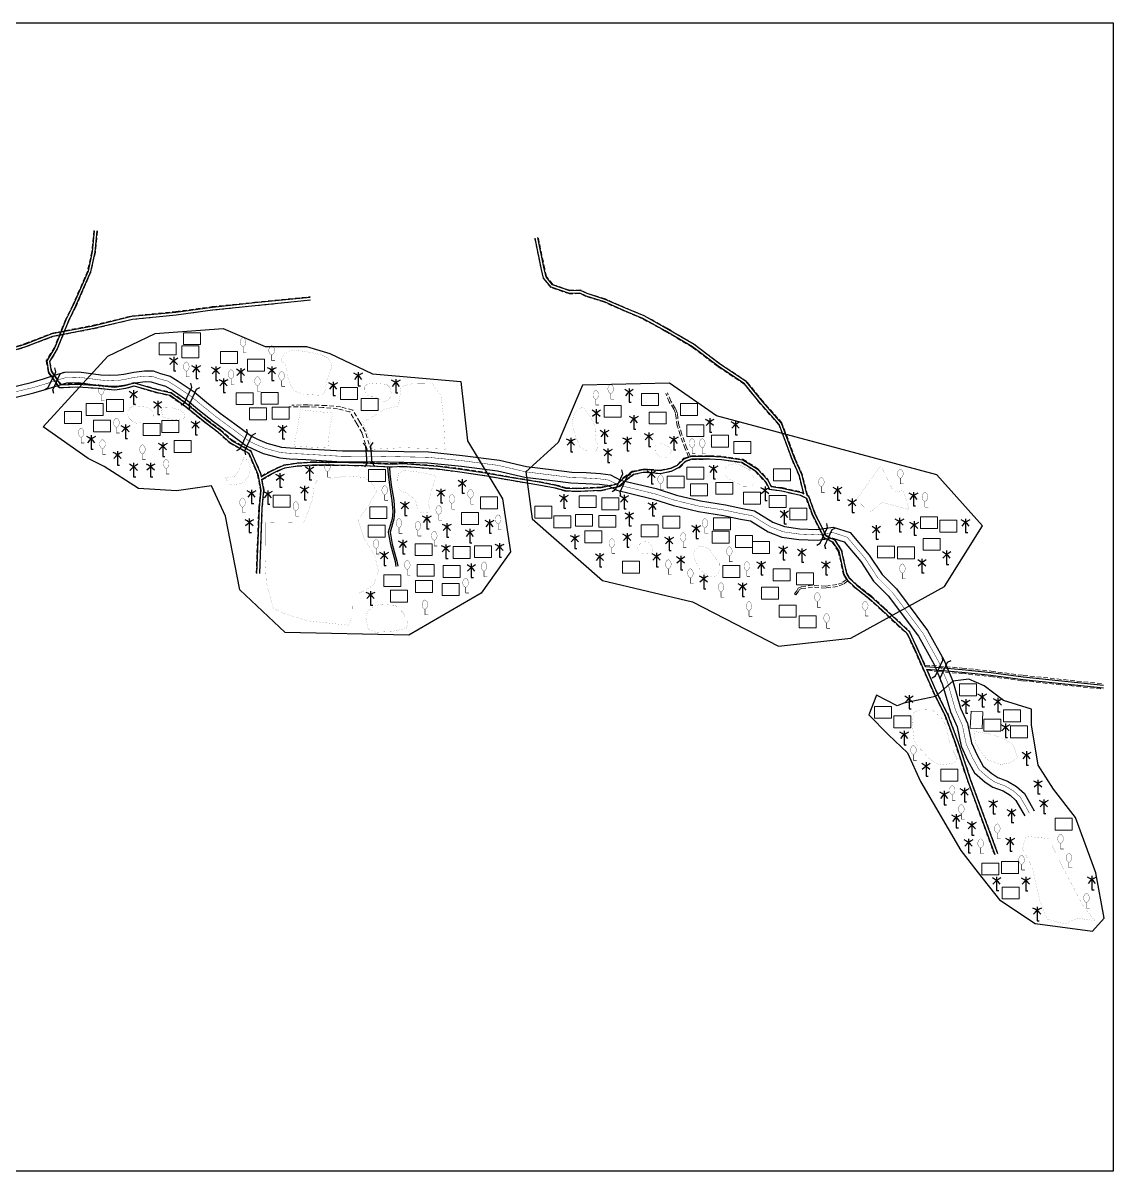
# Model space of a CAD drawing. Header units: millimetres. Extents: x -60726 to 103, y -105149 to -48.
# Drawn here: x -59676 to -58464, y -102324 to -101047 of the extents above; entities that cross this region are included whole.
import ezdxf

# ---------------------------------------------------------------- set-up
doc = ezdxf.new("R2010")
doc.units = ezdxf.units.MM
doc.header["$MEASUREMENT"] = 0
for name, pattern in [('DASHED2', [0.375, 0.25, -0.125]), ('HIDDENX2', [0.75, 0.5, -0.25]), ('PHANTOM2', [1.25, 0.625, -0.125, 0.125, -0.125, 0.125, -0.125])]:
    doc.linetypes.add(name, pattern=pattern)
for name, color, linetype in [('BC RD', 31, 'Continuous'), ('HBB RD', 241, 'Continuous'), ('Khal', 4, 'Continuous'), ('Proposed khal', 1, 'Continuous'), ('Trees', 77, 'Continuous')]:
    doc.layers.add(name, color=color, linetype=linetype)
for name, color, linetype, lineweight in [('Bridge or Culvert', 7, 'Continuous', 25), ('Earthan Road', 7, 'DASHED2', 9), ('HOUSE', 144, 'Continuous', 18), ('Pond or Ditch', 7, 'Continuous', 9)]:
    doc.layers.add(name, color=color, linetype=linetype, lineweight=lineweight)
picture_1 = doc.add_image_def('image2.jpg', size_in_pixel=(1673, 944))

# ---------------------------------------------------------------- blocks, each defined once
blk = doc.blocks.new('A$C3B865840')
at = {"layer": 'Bridge or Culvert', "color": 7, "linetype": 'Continuous', "lineweight": 30}
for points in [[(0, 43.6), (13.8, 33.1), (91.3, 33.3), (105, 44.2)], [(0.2, 0), (13.9, 10.6), (91.4, 10.9), (105.2, 0.2)]]:
    blk.add_lwpolyline(points, dxfattribs=at)
blk = doc.blocks.new('A$C1E4700C2')
at = {"layer": 'Trees', "color": 3, "lineweight": 30}
blk.add_lwpolyline([(3.05, 9.9), (3.05, 0), (4.58, 0)], dxfattribs=at)
for centre, start, end in [((-8.91, -8.18), 41.24911, 62.67823), ((15.01, -8.18), 117.32177, 138.75089)]:
    blk.add_arc(centre, 19.42, start, end, dxfattribs=at)
blk = doc.blocks.new('A$C064D229B')
at = {"layer": 'Trees', "color": 3, "linetype": 'Continuous', "const_width": 0.179}
blk.add_lwpolyline([(1.97, 3.81, 0.606435), (1.97, 10.01, 0.606435)], format="xyb", close=True, dxfattribs=at)
at = {"layer": 'Trees', "color": 3, "linetype": 'Continuous', "const_width": 0.319}
for points in [[(1.97, 3.81), (1.97, 0.16)], [(1.97, 0.16), (4.13, 0.16)]]:
    blk.add_lwpolyline(points, dxfattribs=at)

msp = doc.modelspace()

# ---------------------------------------------------------------- linework, layer by layer
at = {"layer": 'BC RD', "lineweight": 25, "ltscale": 0.1}
for points in [[(-59596.7, -101278.3), (-59599, -101301.5), (-59603.7, -101323.3), (-59620.2, -101360.9), (-59628.3, -101377.4), (-59640.7, -101408.2), (-59649.6, -101423), (-59647.5, -101435.6), (-59635.6, -101452.5), (-59615, -101451.8), (-59591.9, -101453.3), (-59573.8, -101455.2), (-59561.7, -101453.5), (-59552.4, -101450.7), (-59528, -101457.9), (-59512.5, -101461.3), (-59494.7, -101474.1), (-59473.5, -101491.2), (-59459.2, -101502), (-59445.9, -101513.9), (-59425, -101525.6), (-59414.9, -101549.1), (-59411.4, -101566.8), (-59413.4, -101586.3), (-59416.2, -101659.4)], [(-59593.7, -101278.6), (-59596, -101302), (-59600.9, -101324.2), (-59617.5, -101362.2), (-59625.5, -101378.6), (-59638, -101409.6), (-59646.5, -101423.6), (-59644.6, -101434.5), (-59634.1, -101449.5), (-59614.9, -101448.8), (-59591.6, -101450.3), (-59573.9, -101452.1), (-59562.4, -101450.5), (-59552.4, -101447.6), (-59527.3, -101455), (-59511.3, -101458.5), (-59492.8, -101471.7), (-59471.6, -101488.9), (-59457.2, -101499.7), (-59444.1, -101511.4), (-59422.7, -101523.5), (-59412, -101548.2), (-59411.3, -101551.9)], [(-58807.7, -101570.8), (-58812.6, -101551), (-58820.7, -101532.4), (-58835.2, -101493.9), (-58855.8, -101470.5), (-58873.7, -101448.6), (-58903.2, -101428.9), (-58931.5, -101407.5), (-58962, -101389.5), (-58986.8, -101375.8), (-59007.3, -101367.2), (-59029.6, -101357.4), (-59049.8, -101351), (-59056.9, -101347.6), (-59068.4, -101348.1), (-59088.9, -101341), (-59097.1, -101330.9), (-59099.3, -101321.5), (-59106.6, -101286.4)], [(-58804.1, -101572.8), (-58809.8, -101550), (-58818, -101531.3), (-58832.5, -101492.4), (-58853.5, -101468.5), (-58871.7, -101446.3), (-58901.5, -101426.5), (-58929.9, -101405), (-58960.5, -101386.9), (-58985.5, -101373.1), (-59006.2, -101364.5), (-59028.6, -101354.6), (-59048.7, -101348.2), (-59056.3, -101344.6), (-59068, -101345), (-59087.1, -101338.4), (-59094.3, -101329.6), (-59096.4, -101320.8), (-59103.6, -101285.8)], [(-59711.3, -101415.7), (-59673.7, -101404.3), (-59643.5, -101392.7), (-59597.8, -101383.9), (-59554.9, -101373.5), (-59506.2, -101368.7), (-59465.4, -101363.2), (-59418.2, -101358.3), (-59356.8, -101352.1)], [(-59710.2, -101418.5), (-59672.7, -101407.1), (-59642.7, -101395.6), (-59597.2, -101386.8), (-59554.4, -101376.5), (-59505.8, -101371.7), (-59465.1, -101366.2), (-59417.9, -101361.3), (-59356.5, -101355.1)], [(-59411.3, -101551.9), (-59401.7, -101546.4), (-59393.5, -101542.4), (-59385.8, -101539), (-59371.5, -101536.8), (-59354.3, -101535.8), (-59330.1, -101535.8), (-59297.6, -101536.3), (-59265.4, -101537.7), (-59253.5, -101537.2), (-59239.2, -101538.2), (-59214.7, -101540.2), (-59192.3, -101542.9), (-59162, -101547.5), (-59130.2, -101553.2), (-59101.9, -101557.7), (-59083.7, -101561.2), (-59072.9, -101564.4), (-59060.5, -101564.9), (-59033.3, -101563.9), (-59014.5, -101559.8), (-59007.9, -101553.2), (-58998.5, -101546.3), (-58986.6, -101543.8), (-58979.8, -101543.9), (-58967.5, -101545.1), (-58955.3, -101542.5), (-58948.1, -101538.9), (-58940.9, -101531.8), (-58932.8, -101529.1), (-58912.5, -101529), (-58899, -101529.7), (-58875.6, -101532.9), (-58859.7, -101543), (-58847.8, -101555.7), (-58844.1, -101562.9), (-58831.9, -101564.4), (-58810.4, -101569.4), (-58807.7, -101570.8)], [(-59410.7, -101555), (-59400.3, -101549), (-59392.2, -101545.1), (-59384.9, -101541.9), (-59371.2, -101539.8), (-59354.2, -101538.8), (-59330.1, -101538.8), (-59297.7, -101539.3), (-59265.4, -101540.7), (-59253.5, -101540.2), (-59239.4, -101541.2), (-59215, -101543.2), (-59192.7, -101545.9), (-59162.5, -101550.4), (-59130.7, -101556.1), (-59102.4, -101560.7), (-59084.4, -101564.1), (-59073.3, -101567.3), (-59060.5, -101567.9), (-59032.9, -101566.9), (-59013, -101562.5), (-59005.9, -101555.5), (-58997.2, -101549.1), (-58986.3, -101546.8), (-58979.9, -101546.9), (-58967.4, -101548.2), (-58954.3, -101545.3), (-58946.3, -101541.4), (-58939.3, -101534.4), (-58932.3, -101532.1), (-58912.5, -101532), (-58899.3, -101532.6), (-58876.7, -101535.8), (-58861.6, -101545.3), (-58850.2, -101557.4), (-58846.1, -101565.7), (-58832.4, -101567.4), (-58811.5, -101572.2), (-58804.9, -101575.7), (-58798.1, -101594.4), (-58790.4, -101609.3), (-58785.7, -101619.6), (-58775.9, -101624.3), (-58769, -101634.6), (-58763.3, -101660.5), (-58759.6, -101666.6), (-58751, -101674.7), (-58735.5, -101686.8), (-58720.8, -101700.2), (-58692.9, -101726.3), (-58684.9, -101743.2), (-58670.2, -101776.3), (-58661.5, -101796.2), (-58650.6, -101817.2), (-58639.5, -101847.4), (-58625.3, -101890.2), (-58595.4, -101971.9)], [(-59410.7, -101555), (-59408.4, -101566.7), (-59410.4, -101586.5), (-59413.2, -101659.6)], [(-58804.1, -101572.8), (-58802.5, -101573.6), (-58795.4, -101593.2), (-58787.7, -101608), (-58783.4, -101617.4), (-58773.8, -101622), (-58766.2, -101633.4), (-58760.5, -101659.4), (-58757.3, -101664.7), (-58749, -101672.4), (-58733.6, -101684.5), (-58718.8, -101698), (-58690.4, -101724.5), (-58682.1, -101742), (-58672.9, -101762.8)], [(-58672.9, -101762.8), (-58657.5, -101764), (-58631.9, -101766.2), (-58599.5, -101769.6), (-58563.9, -101774.3), (-58474.5, -101783.6)], [(-58671.5, -101765.9), (-58657.7, -101766.9), (-58632.1, -101769.2), (-58599.9, -101772.5), (-58564.3, -101777.3), (-58474.8, -101786.6)], [(-58671.5, -101765.9), (-58667.4, -101775), (-58658.8, -101794.9), (-58647.9, -101816), (-58636.7, -101846.4), (-58622.5, -101889.2), (-58592.6, -101970.9)]]:
    msp.add_lwpolyline(points, dxfattribs=at)
at = {"layer": 'Earthan Road', "color": 7, "linetype": 'HIDDENX2', "ltscale": 10}
for points in [[(-59597.2, -101278.2), (-59599.5, -101301.4), (-59604.2, -101323.1), (-59620.6, -101360.7), (-59628.7, -101377.2), (-59641.1, -101408), (-59650.2, -101422.9), (-59647.9, -101435.8), (-59635.9, -101453), (-59615, -101452.3), (-59591.9, -101453.8), (-59573.8, -101455.7), (-59561.6, -101453.9), (-59552.4, -101451.3), (-59528.2, -101458.4), (-59512.7, -101461.8), (-59495, -101474.5), (-59473.8, -101491.6), (-59459.5, -101502.4), (-59446.2, -101514.3), (-59425.4, -101526), (-59415.4, -101549.2), (-59411.9, -101566.9), (-59413.9, -101586.2), (-59416.7, -101659.4)], [(-59593.2, -101278.6), (-59595.5, -101302), (-59600.4, -101324.4), (-59617, -101362.4), (-59625.1, -101378.8), (-59637.5, -101409.8), (-59646, -101423.7), (-59644.1, -101434.3), (-59633.8, -101449), (-59614.9, -101448.3), (-59591.6, -101449.8), (-59573.9, -101451.6), (-59562.5, -101450), (-59552.4, -101447.1), (-59527.2, -101454.5), (-59511.1, -101458.1), (-59492.5, -101471.3), (-59471.3, -101488.5), (-59456.9, -101499.3), (-59443.8, -101511), (-59422.3, -101523.2), (-59411.5, -101548), (-59410.9, -101551.1)], [(-58808.5, -101569.9), (-58813.1, -101551.1), (-58821.2, -101532.6), (-58835.6, -101494.2), (-58856.2, -101470.8), (-58874, -101448.9), (-58903.5, -101429.3), (-58931.8, -101407.9), (-58962.2, -101389.9), (-58987, -101376.3), (-59007.5, -101367.7), (-59029.8, -101357.9), (-59050, -101351.4), (-59057, -101348.1), (-59068.5, -101348.6), (-59089.2, -101341.4), (-59097.5, -101331.1), (-59099.8, -101321.6), (-59107.1, -101286.5)], [(-58803.7, -101572.4), (-58809.3, -101549.8), (-58817.5, -101531.1), (-58832.1, -101492.1), (-58853.1, -101468.2), (-58871.3, -101445.9), (-58901.2, -101426.1), (-58929.6, -101404.6), (-58960.2, -101386.5), (-58985.3, -101372.6), (-59006, -101364), (-59028.4, -101354.1), (-59048.6, -101347.7), (-59056.2, -101344.1), (-59067.9, -101344.5), (-59086.8, -101338), (-59093.9, -101329.3), (-59095.9, -101320.7), (-59103.1, -101285.7)], [(-59711.5, -101415.3), (-59673.9, -101403.8), (-59643.7, -101392.2), (-59597.9, -101383.4), (-59555, -101373), (-59506.2, -101368.2), (-59465.5, -101362.7), (-59418.3, -101357.8), (-59356.8, -101351.6)], [(-59710.1, -101419), (-59672.6, -101407.6), (-59642.6, -101396.1), (-59597.1, -101387.3), (-59554.3, -101377), (-59505.8, -101372.1), (-59465, -101366.7), (-59417.9, -101361.8), (-59356.4, -101355.6)], [(-58935.9, -101529.6), (-58939.7, -101520.8), (-58945.4, -101505.3), (-58948.6, -101495.2), (-58949.9, -101486.9), (-58950.5, -101481.2), (-58952.5, -101476.7), (-58957.4, -101468.7), (-58961.2, -101459.3)], [(-58934, -101529), (-58937.9, -101520.1), (-58943.5, -101504.6), (-58946.7, -101494.7), (-58948, -101486.6), (-58948.5, -101480.7), (-58950.7, -101475.7), (-58955.6, -101467.7), (-58959.4, -101458.6)], [(-59293, -101523), (-59298.9, -101503.3), (-59304.9, -101493.1), (-59308.6, -101486.7), (-59312.7, -101479.7), (-59326.2, -101476.2), (-59342.6, -101474.7), (-59362.7, -101474), (-59380.4, -101474.2)], [(-59289, -101523), (-59295.5, -101501.2), (-59301.4, -101491), (-59305.2, -101484.6), (-59309.3, -101477.7), (-59322.8, -101474.2), (-59339.2, -101472.7), (-59359.3, -101471.9), (-59376.9, -101472.2)], [(-58934, -101529), (-58932.8, -101528.6), (-58912.5, -101528.5), (-58899, -101529.2), (-58875.5, -101532.4), (-58859.4, -101542.6), (-58847.3, -101555.4), (-58843.8, -101562.5), (-58831.8, -101563.9), (-58810.3, -101568.9), (-58808.5, -101569.9)], [(-59410.9, -101551.1), (-59402, -101545.9), (-59393.7, -101542), (-59385.9, -101538.5), (-59371.6, -101536.3), (-59354.3, -101535.3), (-59330.1, -101535.3), (-59297.6, -101535.8), (-59265.4, -101537.2), (-59253.5, -101536.7), (-59239.2, -101537.7), (-59214.6, -101539.7), (-59192.2, -101542.4), (-59161.9, -101547), (-59130.2, -101552.7), (-59101.8, -101557.3), (-59083.6, -101560.7), (-59072.8, -101563.9), (-59060.5, -101564.4), (-59033.4, -101563.4), (-59014.7, -101559.3), (-59008.2, -101552.8), (-58998.7, -101545.8), (-58986.7, -101543.3), (-58979.7, -101543.4), (-58967.6, -101544.6), (-58955.4, -101542), (-58948.4, -101538.5), (-58941.2, -101531.3), (-58935.9, -101529.6)], [(-59410.1, -101555.3), (-59400.1, -101549.5), (-59392, -101545.6), (-59384.8, -101542.4), (-59371.1, -101540.3), (-59354.2, -101539.3), (-59330.1, -101539.3), (-59297.7, -101539.8), (-59270.6, -101541)], [(-59268.6, -101541.1), (-59265.4, -101541.2), (-59253.6, -101540.7), (-59239.5, -101541.7), (-59215, -101543.7), (-59192.8, -101546.4), (-59162.6, -101550.9), (-59130.8, -101556.6), (-59102.5, -101561.2), (-59084.5, -101564.6), (-59073.4, -101567.8), (-59060.5, -101568.4), (-59032.9, -101567.4), (-59012.7, -101563), (-59005.6, -101555.9), (-58997, -101549.5), (-58986.3, -101547.3), (-58980, -101547.4), (-58967.3, -101548.7), (-58954.1, -101545.8), (-58946, -101541.8), (-58939, -101534.8), (-58932.2, -101532.6), (-58912.5, -101532.5), (-58899.3, -101533.1), (-58876.9, -101536.3), (-58861.9, -101545.7), (-58850.7, -101557.7), (-58846.4, -101566.2), (-58832.5, -101567.9), (-58811.7, -101572.7), (-58805.3, -101576.1), (-58798.6, -101594.6), (-58790.9, -101609.5), (-58786.1, -101620), (-58776.2, -101624.7), (-58769.5, -101634.8), (-58763.8, -101660.7), (-58760.5, -101666)], [(-59410.1, -101555.3), (-59407.9, -101566.7), (-59409.9, -101586.5), (-59412.7, -101659.6)], [(-58803.7, -101572.4), (-58802.1, -101573.3), (-58794.9, -101593), (-58787.3, -101607.8), (-58783, -101617), (-58773.5, -101621.6), (-58765.7, -101633.2), (-58760, -101659.2), (-58756.9, -101664.4), (-58748.7, -101672), (-58733.3, -101684.1), (-58718.4, -101697.6), (-58690, -101724.2), (-58681.7, -101741.8), (-58672.8, -101761.3)], [(-58760.5, -101666), (-58764.9, -101669.7), (-58771, -101671.8), (-58783.7, -101673.6), (-58798.2, -101672.6), (-58810.8, -101674.4), (-58814, -101675.6), (-58815.7, -101678.7), (-58818.3, -101681.9)], [(-58759.3, -101667.6), (-58763.9, -101671.5), (-58770.5, -101673.8), (-58783.6, -101675.6), (-58798.1, -101674.6), (-58810.3, -101676.3), (-58812.6, -101677.2), (-58814.1, -101679.8), (-58816.8, -101683.2)], [(-58759.3, -101667.6), (-58751.3, -101675), (-58735.9, -101687.1), (-58721.1, -101700.6), (-58693.3, -101726.6), (-58685.3, -101743.5), (-58670.6, -101776.5), (-58661.9, -101796.4), (-58651.1, -101817.5), (-58640, -101847.5), (-58625.8, -101890.3), (-58595.9, -101972.1)], [(-58816.8, -101683.2), (-58818.3, -101681.9)], [(-58672.8, -101761.3), (-58657.4, -101762.5), (-58631.7, -101764.7), (-58599.4, -101768.1), (-58563.8, -101772.8), (-58474.3, -101782.1)], [(-58670.2, -101767.5), (-58667, -101774.8), (-58658.3, -101794.7), (-58647.4, -101815.8), (-58636.2, -101846.2), (-58622, -101889), (-58592.1, -101970.7)], [(-58670.2, -101767.5), (-58657.8, -101768.4), (-58632.3, -101770.7), (-58600.1, -101774), (-58564.5, -101778.8), (-58474.9, -101788)]]:
    msp.add_lwpolyline(points, dxfattribs=at)
at = {"layer": 'HBB RD', "lineweight": 25, "ltscale": 0.1}
for points in [[(-59270.6, -101541), (-59270.1, -101549.3), (-59268.2, -101563.8), (-59265.7, -101578.3), (-59264.8, -101590.6), (-59265.5, -101598.8), (-59269.9, -101613.5), (-59267.3, -101627.2), (-59262.2, -101646.2), (-59261.3, -101651.7)], [(-59268.6, -101541.1), (-59268.1, -101549.1), (-59266.2, -101563.5), (-59263.7, -101578.1), (-59262.8, -101590.6), (-59263.5, -101599.2), (-59267.9, -101613.6), (-59265.4, -101626.8), (-59260.3, -101645.8), (-59259.3, -101651.4)]]:
    msp.add_lwpolyline(points, dxfattribs=at)
at = {"layer": 'HOUSE'}
for points in [[(-59497.4, -101404.9), (-59478.5, -101404.9), (-59478.5, -101391.7), (-59497.4, -101391.7), (-59497.4, -101404.9)], [(-59524.5, -101416.2), (-59505.6, -101416.2), (-59505.6, -101403), (-59524.5, -101403), (-59524.5, -101416.2)], [(-59499.3, -101419.7), (-59480.4, -101419.7), (-59480.4, -101406.4), (-59499.3, -101406.4), (-59499.3, -101419.7)], [(-59456.2, -101425.8), (-59437.3, -101425.8), (-59437.3, -101412.5), (-59456.2, -101412.5), (-59456.2, -101425.8)], [(-59426.2, -101434.5), (-59407.3, -101434.5), (-59407.3, -101421.3), (-59426.2, -101421.3), (-59426.2, -101434.5)], [(-59438.8, -101471.7), (-59419.9, -101471.7), (-59419.9, -101458.4), (-59438.8, -101458.4), (-59438.8, -101471.7)], [(-59411.2, -101471.3), (-59392.3, -101471.3), (-59392.3, -101458.1), (-59411.2, -101458.1), (-59411.2, -101471.3)], [(-59323, -101466), (-59304.1, -101466), (-59304.1, -101452.8), (-59323, -101452.8), (-59323, -101466)], [(-59299.8, -101478.1), (-59280.9, -101478.1), (-59280.9, -101464.8), (-59299.8, -101464.8), (-59299.8, -101478.1)], [(-58988.2, -101472.6), (-58969.3, -101472.6), (-58969.3, -101459.4), (-58988.2, -101459.4), (-58988.2, -101472.6)], [(-59605.7, -101483.7), (-59586.8, -101483.7), (-59586.8, -101470.5), (-59605.7, -101470.5), (-59605.7, -101483.7)], [(-59583.2, -101479.3), (-59564.3, -101479.3), (-59564.3, -101466.1), (-59583.2, -101466.1), (-59583.2, -101479.3)], [(-59424.1, -101488.5), (-59405.2, -101488.5), (-59405.2, -101475.3), (-59424.1, -101475.3), (-59424.1, -101488.5)], [(-59398.8, -101487.7), (-59379.9, -101487.7), (-59379.9, -101474.5), (-59398.8, -101474.5), (-59398.8, -101487.7)], [(-59029.8, -101485.8), (-59010.9, -101485.8), (-59010.9, -101472.5), (-59029.8, -101472.5), (-59029.8, -101485.8)], [(-58944.8, -101483.6), (-58925.9, -101483.6), (-58925.9, -101470.3), (-58944.8, -101470.3), (-58944.8, -101483.6)], [(-59629.8, -101492.6), (-59610.9, -101492.6), (-59610.9, -101479.4), (-59629.8, -101479.4), (-59629.8, -101492.6)], [(-59597.5, -101502.1), (-59578.6, -101502.1), (-59578.6, -101488.9), (-59597.5, -101488.9), (-59597.5, -101502.1)], [(-59521.7, -101502.5), (-59502.8, -101502.5), (-59502.8, -101489.2), (-59521.7, -101489.2), (-59521.7, -101502.5)], [(-58979.7, -101493.2), (-58960.8, -101493.2), (-58960.8, -101480), (-58979.7, -101480), (-58979.7, -101493.2)], [(-59542.5, -101506.1), (-59523.6, -101506.1), (-59523.6, -101492.8), (-59542.5, -101492.8), (-59542.5, -101506.1)], [(-58938, -101507.2), (-58919.1, -101507.2), (-58919.1, -101494), (-58938, -101494), (-58938, -101507.2)], [(-59507.9, -101524.9), (-59489, -101524.9), (-59489, -101511.6), (-59507.9, -101511.6), (-59507.9, -101524.9)], [(-58910.4, -101519.1), (-58891.5, -101519.1), (-58891.5, -101505.8), (-58910.4, -101505.8), (-58910.4, -101519.1)], [(-58885.5, -101525.9), (-58866.6, -101525.9), (-58866.6, -101512.6), (-58885.5, -101512.6), (-58885.5, -101525.9)], [(-58937.9, -101554.7), (-58919, -101554.7), (-58919, -101541.4), (-58937.9, -101541.4), (-58937.9, -101554.7)], [(-59291.8, -101557.3), (-59272.9, -101557.3), (-59272.9, -101544), (-59291.8, -101544), (-59291.8, -101557.3)], [(-58959.7, -101564.3), (-58940.8, -101564.3), (-58940.8, -101551.1), (-58959.7, -101551.1), (-58959.7, -101564.3)], [(-58841.6, -101556.3), (-58822.7, -101556.3), (-58822.7, -101543.1), (-58841.6, -101543.1), (-58841.6, -101556.3)], [(-58933.8, -101573), (-58914.9, -101573), (-58914.9, -101559.7), (-58933.8, -101559.7), (-58933.8, -101573)], [(-58905.7, -101571.4), (-58886.8, -101571.4), (-58886.8, -101558.2), (-58905.7, -101558.2), (-58905.7, -101571.4)], [(-59397.9, -101585.6), (-59379, -101585.6), (-59379, -101572.4), (-59397.9, -101572.4), (-59397.9, -101585.6)], [(-59167.3, -101587.4), (-59148.4, -101587.4), (-59148.4, -101574.2), (-59167.3, -101574.2), (-59167.3, -101587.4)], [(-59057.6, -101586.2), (-59038.7, -101586.2), (-59038.7, -101573), (-59057.6, -101573), (-59057.6, -101586.2)], [(-59032.3, -101588.6), (-59013.4, -101588.6), (-59013.4, -101575.4), (-59032.3, -101575.4), (-59032.3, -101588.6)], [(-58874.7, -101582.3), (-58855.8, -101582.3), (-58855.8, -101569.1), (-58874.7, -101569.1), (-58874.7, -101582.3)], [(-58846.5, -101586), (-58827.6, -101586), (-58827.6, -101572.8), (-58846.5, -101572.8), (-58846.5, -101586)], [(-59290.5, -101598.4), (-59271.6, -101598.4), (-59271.6, -101585.2), (-59290.5, -101585.2), (-59290.5, -101598.4)], [(-59188.5, -101604.8), (-59169.6, -101604.8), (-59169.6, -101591.6), (-59188.5, -101591.6), (-59188.5, -101604.8)], [(-59106.8, -101597.9), (-59087.9, -101597.9), (-59087.9, -101584.7), (-59106.8, -101584.7), (-59106.8, -101597.9)], [(-58823.2, -101599.9), (-58804.3, -101599.9), (-58804.3, -101586.7), (-58823.2, -101586.7), (-58823.2, -101599.9)], [(-59085.7, -101608.5), (-59066.8, -101608.5), (-59066.8, -101595.2), (-59085.7, -101595.2), (-59085.7, -101608.5)], [(-59061.8, -101607), (-59042.9, -101607), (-59042.9, -101593.8), (-59061.8, -101593.8), (-59061.8, -101607)], [(-59035.9, -101608), (-59017, -101608), (-59017, -101594.8), (-59035.9, -101594.8), (-59035.9, -101608)], [(-58988.6, -101618.7), (-58969.7, -101618.7), (-58969.7, -101605.4), (-58988.6, -101605.4), (-58988.6, -101618.7)], [(-58964.7, -101609.1), (-58945.8, -101609.1), (-58945.8, -101595.8), (-58964.7, -101595.8), (-58964.7, -101609.1)], [(-58908.3, -101610.9), (-58889.4, -101610.9), (-58889.4, -101597.6), (-58908.3, -101597.6), (-58908.3, -101610.9)], [(-58678.2, -101609.5), (-58659.3, -101609.5), (-58659.3, -101596.3), (-58678.2, -101596.3), (-58678.2, -101609.5)], [(-58656.5, -101613.5), (-58637.6, -101613.5), (-58637.6, -101600.2), (-58656.5, -101600.2), (-58656.5, -101613.5)], [(-59292.2, -101619), (-59273.3, -101619), (-59273.3, -101605.8), (-59292.2, -101605.8), (-59292.2, -101619)], [(-59051.3, -101625.5), (-59032.4, -101625.5), (-59032.4, -101612.2), (-59051.3, -101612.2), (-59051.3, -101625.5)], [(-58909.7, -101625.6), (-58890.8, -101625.6), (-58890.8, -101612.4), (-58909.7, -101612.4), (-58909.7, -101625.6)], [(-58883.9, -101630.6), (-58865, -101630.6), (-58865, -101617.3), (-58883.9, -101617.3), (-58883.9, -101630.6)], [(-59239.9, -101639.5), (-59221, -101639.5), (-59221, -101626.3), (-59239.9, -101626.3), (-59239.9, -101639.5)], [(-59197.8, -101642.6), (-59178.9, -101642.6), (-59178.9, -101629.4), (-59197.8, -101629.4), (-59197.8, -101642.6)], [(-59173.8, -101641.8), (-59154.9, -101641.8), (-59154.9, -101628.6), (-59173.8, -101628.6), (-59173.8, -101641.8)], [(-58865, -101637.2), (-58846.1, -101637.2), (-58846.1, -101624), (-58865, -101624), (-58865, -101637.2)], [(-58726, -101642.2), (-58707.1, -101642.2), (-58707.1, -101629), (-58726, -101629), (-58726, -101642.2)], [(-58703.6, -101643.1), (-58684.7, -101643.1), (-58684.7, -101629.9), (-58703.6, -101629.9), (-58703.6, -101643.1)], [(-58675.2, -101633.6), (-58656.3, -101633.6), (-58656.3, -101620.4), (-58675.2, -101620.4), (-58675.2, -101633.6)], [(-59237.6, -101662.6), (-59218.7, -101662.6), (-59218.7, -101649.4), (-59237.6, -101649.4), (-59237.6, -101662.6)], [(-59208.8, -101663.9), (-59189.9, -101663.9), (-59189.9, -101650.6), (-59208.8, -101650.6), (-59208.8, -101663.9)], [(-59009.6, -101659.1), (-58990.7, -101659.1), (-58990.7, -101645.8), (-59009.6, -101645.8), (-59009.6, -101659.1)], [(-58897.8, -101663.8), (-58878.9, -101663.8), (-58878.9, -101650.6), (-58897.8, -101650.6), (-58897.8, -101663.8)], [(-58842, -101667.7), (-58823.1, -101667.7), (-58823.1, -101654.4), (-58842, -101654.4), (-58842, -101667.7)], [(-59274.7, -101674), (-59255.8, -101674), (-59255.8, -101660.8), (-59274.7, -101660.8), (-59274.7, -101674)], [(-59239.6, -101680.5), (-59220.7, -101680.5), (-59220.7, -101667.3), (-59239.6, -101667.3), (-59239.6, -101680.5)], [(-58816, -101672.1), (-58797.1, -101672.1), (-58797.1, -101658.9), (-58816, -101658.9), (-58816, -101672.1)], [(-59267.2, -101691.3), (-59248.3, -101691.3), (-59248.3, -101678.1), (-59267.2, -101678.1), (-59267.2, -101691.3)], [(-59210, -101683.9), (-59191.1, -101683.9), (-59191.1, -101670.7), (-59210, -101670.7), (-59210, -101683.9)], [(-58854.7, -101688), (-58835.8, -101688), (-58835.8, -101674.8), (-58854.7, -101674.8), (-58854.7, -101688)], [(-58835.3, -101708), (-58816.4, -101708), (-58816.4, -101694.7), (-58835.3, -101694.7), (-58835.3, -101708)], [(-58813.1, -101719.7), (-58794.2, -101719.7), (-58794.2, -101706.5), (-58813.1, -101706.5), (-58813.1, -101719.7)], [(-58634.6, -101795.4), (-58615.7, -101795.4), (-58615.7, -101782.2), (-58634.6, -101782.2), (-58634.6, -101795.4)], [(-58729.2, -101820.5), (-58710.3, -101820.5), (-58710.3, -101807.3), (-58729.2, -101807.3), (-58729.2, -101820.5)], [(-58707.7, -101831), (-58688.8, -101831), (-58688.8, -101817.8), (-58707.7, -101817.8), (-58707.7, -101831)], [(-58621.8, -101812.5), (-58622.8, -101831.4), (-58609.6, -101832.1), (-58608.6, -101813.3), (-58621.8, -101812.5)], [(-58607.5, -101834.9), (-58588.6, -101834.9), (-58588.6, -101821.6), (-58607.5, -101821.6), (-58607.5, -101834.9)], [(-58585.8, -101824.4), (-58566.9, -101824.4), (-58566.9, -101811.2), (-58585.8, -101811.2), (-58585.8, -101824.4)], [(-58578, -101842.2), (-58559.1, -101842.2), (-58559.1, -101829), (-58578, -101829), (-58578, -101842.2)], [(-58655.3, -101890.4), (-58636.4, -101890.4), (-58636.4, -101877.2), (-58655.3, -101877.2), (-58655.3, -101890.4)], [(-58528.5, -101945), (-58509.6, -101945), (-58509.6, -101931.7), (-58528.5, -101931.7), (-58528.5, -101945)], [(-58609.8, -101994.6), (-58590.9, -101994.6), (-58590.9, -101981.4), (-58609.8, -101981.4), (-58609.8, -101994.6)], [(-58587.9, -101992.9), (-58569, -101992.9), (-58569, -101979.7), (-58587.9, -101979.7), (-58587.9, -101992.9)], [(-58587.2, -102021.4), (-58568.3, -102021.4), (-58568.3, -102008.2), (-58587.2, -102008.2), (-58587.2, -102021.4)]]:
    msp.add_lwpolyline(points, dxfattribs=at)
at = {"layer": 'Khal', "lineweight": 25, "ltscale": 0.1}
for points in [[(-59653.4, -101496.3), (-59581.7, -101417.8), (-59529.1, -101392.6), (-59453.3, -101387.1), (-59406.9, -101406.9), (-59360.7, -101406.9), (-59334.8, -101414.9), (-59287.4, -101437.6), (-59189.1, -101445.8), (-59181.6, -101511.9), (-59142.9, -101576.5), (-59133.8, -101635.3), (-59166.7, -101681.5), (-59247.1, -101728.2), (-59384.3, -101725.1), (-59434.9, -101677.7), (-59451, -101595.7), (-59466.3, -101562.1), (-59505.4, -101567.4), (-59547.6, -101565.1), (-59585.9, -101540.6), (-59603.5, -101531.4), (-59653.4, -101496.3)], [(-59081, -101513.9), (-59117, -101546.4), (-59109.7, -101598.8), (-59031.7, -101667.2), (-58931.7, -101691.1), (-58835.8, -101740.4), (-58755.6, -101731.5), (-58651.5, -101674), (-58609.1, -101606.3), (-58659.8, -101549.9), (-58905, -101484.2), (-58957, -101448), (-59053.8, -101450), (-59081, -101513.9)], [(-58633.3, -101967.4), (-58613.9, -101992.2), (-58590.2, -102022.3), (-58550.7, -102048.5), (-58487, -102057.3), (-58473.9, -102042.8), (-58483.1, -101992.3), (-58505.9, -101930.6), (-58530.2, -101899.4), (-58547.2, -101872.7), (-58554.5, -101827.6), (-58554.6, -101810.4), (-58585.7, -101800.5), (-58607.2, -101784.4), (-58624.3, -101776.9), (-58642.2, -101779.1), (-58661.5, -101796.2), (-58696.8, -101803.6), (-58704, -101806.6), (-58727, -101794.8), (-58735.5, -101816.6), (-58713.7, -101839), (-58692.5, -101859), (-58678.1, -101890.8), (-58633.3, -101967.4)]]:
    msp.add_lwpolyline(points, dxfattribs=at)
at = {"layer": 'Pond or Ditch', "color": 4, "const_width": 0.0842}
for points in [[(-59384.6, -101426.3), (-59389, -101423.4), (-59387.6, -101417.4), (-59381.5, -101412.5), (-59373.1, -101411), (-59359.2, -101413.1), (-59344.5, -101416.1), (-59336.8, -101420), (-59332.5, -101427.1), (-59333, -101431.2), (-59335.7, -101438.3), (-59338.4, -101445.8), (-59339.8, -101455.7), (-59343.3, -101461.4), (-59353.7, -101460.8), (-59364.3, -101460.1), (-59374.3, -101456.4), (-59378.1, -101451.1), (-59380.9, -101443.7), (-59382.7, -101436.6), (-59383, -101432.9), (-59384.6, -101426.3)], [(-59286.8, -101521.3), (-59290.4, -101511.6), (-59298.2, -101490.7), (-59288, -101485.9), (-59274.3, -101476.9), (-59258.8, -101473.2), (-59256.8, -101461.5), (-59255.7, -101451.9), (-59242, -101447.9), (-59221.3, -101447.7), (-59211.2, -101462.1), (-59208.8, -101482), (-59206.6, -101521.2), (-59252.7, -101519.5), (-59286.8, -101521.3)], [(-59296.2, -101457), (-59296.3, -101451.8), (-59292.8, -101448.5), (-59287.6, -101447.8), (-59271.6, -101449.1), (-59267.8, -101453), (-59266.2, -101460.1), (-59268.5, -101465), (-59273.7, -101468.5), (-59277.3, -101466.9), (-59280.9, -101464.8), (-59287.3, -101462.6), (-59291.1, -101462.8), (-59296.2, -101457)], [(-59559.8, -101482.1), (-59557.5, -101475.4), (-59552.5, -101472.9), (-59539.5, -101474), (-59530.7, -101479.5), (-59531, -101486.7), (-59535.8, -101491.6), (-59544.5, -101491.8), (-59549.7, -101492.3), (-59554.3, -101490.4), (-59557.8, -101486.9), (-59559.8, -101482.1)], [(-59522, -101478.3), (-59519.1, -101474.4), (-59511.6, -101474.7), (-59502.9, -101477.3), (-59496.6, -101481.4), (-59496, -101485.7), (-59499.6, -101488.9), (-59503.5, -101488.4), (-59512, -101487.7), (-59520.1, -101485.6), (-59520.9, -101484.4), (-59522, -101478.3)], [(-59370.9, -101499.4), (-59368.4, -101482.4), (-59367.4, -101477.2), (-59351.8, -101479.1), (-59331.5, -101481), (-59335.3, -101500), (-59336.9, -101519.9), (-59347.6, -101519.4), (-59374.3, -101517.8), (-59373, -101506.3), (-59370.9, -101499.4)], [(-59065.4, -101493.1), (-59063.9, -101483.9), (-59059.9, -101477.6), (-59054.3, -101474.7), (-59051.2, -101477), (-59041.8, -101490.2), (-59039.3, -101500), (-59040, -101508.5), (-59036.5, -101518.3), (-59039.3, -101523.9), (-59046.9, -101524), (-59056.7, -101519.6), (-59061.8, -101505.7), (-59063.3, -101501.6), (-59065.4, -101493.1)], [(-58972.5, -101525.6), (-58972.8, -101521.7), (-58972.8, -101517.6), (-58969.5, -101514.6), (-58963.2, -101515.6), (-58958.6, -101518.3), (-58955.1, -101522.9), (-58956, -101526.9), (-58959.6, -101530.6), (-58962.6, -101531.1), (-58965.8, -101531.1), (-58972.5, -101525.6)], [(-59450.6, -101553.1), (-59440.3, -101551.5), (-59435.9, -101544.3), (-59433.2, -101536.5), (-59430.2, -101530.3), (-59425.2, -101534.7), (-59423.1, -101542.7), (-59424.9, -101550.5), (-59430.3, -101558.3), (-59436.8, -101560.2), (-59443.3, -101561.2), (-59447.3, -101560), (-59450.6, -101553.1)], [(-58895.4, -101549.4), (-58895.3, -101541.9), (-58893.2, -101539.3), (-58884.6, -101537.3), (-58879.6, -101538.5), (-58868.9, -101543.8), (-58865.2, -101547.8), (-58863.2, -101554.3), (-58863.3, -101559.1), (-58865.8, -101562.5), (-58875.6, -101562.3), (-58886.4, -101556.6), (-58892, -101554.1), (-58895.4, -101549.4)], [(-58749.2, -101577.4), (-58722.2, -101539.1), (-58707.9, -101568.9), (-58697.2, -101567.2), (-58690.7, -101588.4), (-58720.7, -101580.4), (-58734.6, -101591.6), (-58749.2, -101577.4)], [(-59363.8, -101603.4), (-59354.2, -101577.3), (-59352.3, -101562.7), (-59348.1, -101553.9), (-59334.1, -101553.9), (-59315.9, -101550.9), (-59295.8, -101552.8), (-59287.3, -101560), (-59282.6, -101568.5), (-59292, -101583.9), (-59303.5, -101600.4), (-59296.7, -101620.8), (-59285.1, -101638.7), (-59280.7, -101656.5), (-59286.2, -101672.5), (-59296.6, -101678.5), (-59310.3, -101685.3), (-59309.7, -101708.4), (-59314.7, -101716.9), (-59358.7, -101712.2), (-59386.4, -101703.7), (-59397.4, -101698.5), (-59405.4, -101669.9), (-59406.8, -101644.4), (-59406.7, -101602.6), (-59363.8, -101603.4)], [(-59259.3, -101563.6), (-59259.6, -101554.8), (-59258.4, -101547.7), (-59251.8, -101544.8), (-59231.3, -101547.3), (-59217.2, -101550.8), (-59219.6, -101560.6), (-59222.2, -101569), (-59225.4, -101581.3), (-59223.4, -101587.8), (-59223.4, -101592.2), (-59229.8, -101591.8), (-59235.3, -101591), (-59237.5, -101586.8), (-59238.9, -101580.2), (-59242.7, -101574.7), (-59249.6, -101569.6), (-59255.4, -101568.6), (-59259.3, -101563.6)], [(-58993.5, -101630), (-58986.8, -101623.7), (-58982.7, -101623.4), (-58977.7, -101627.8), (-58975.7, -101634.3), (-58977.7, -101637.3), (-58985, -101637.8), (-58989.8, -101636.6), (-58991.7, -101634.7), (-58993.5, -101630)], [(-58928.2, -101646.2), (-58930.5, -101639.2), (-58929.5, -101634.4), (-58926.9, -101630.4), (-58922.6, -101628.9), (-58915.7, -101631), (-58911.4, -101633.9), (-58907.2, -101641), (-58901.6, -101647.9), (-58901.4, -101655.8), (-58903.8, -101661.6), (-58908.4, -101663.5), (-58914.3, -101662.3), (-58922.1, -101656.2), (-58925.8, -101652), (-58928.2, -101646.2)], [(-59292, -101721.5), (-59295.1, -101707.8), (-59292.3, -101701.1), (-59286.4, -101696.1), (-59278.5, -101693.8), (-59262.1, -101694.8), (-59253.3, -101703.1), (-59248.1, -101713.9), (-59249.8, -101720.6), (-59266.1, -101723.9), (-59283.3, -101724.8), (-59292, -101721.5)], [(-58685.5, -101813.9), (-58677.6, -101810.8), (-58664.5, -101811.4), (-58653.9, -101821.1), (-58649.2, -101830.1), (-58645.5, -101849.4), (-58637.3, -101865.5), (-58640.4, -101870.4), (-58647.5, -101871.3), (-58657.2, -101872.4), (-58668.5, -101865.1), (-58674.8, -101858.2), (-58681, -101851.7), (-58685.3, -101845.1), (-58687.1, -101826.7), (-58686.7, -101821.8), (-58685.5, -101813.9)], [(-58618.3, -101835.1), (-58600.3, -101838), (-58586.5, -101842.8), (-58574.9, -101850), (-58570.3, -101863.8), (-58579, -101870.2), (-58589.3, -101871.9), (-58603.3, -101866.6), (-58611.8, -101856.6), (-58617.1, -101847.1), (-58618.3, -101835.1)], [(-58561.1, -101951.6), (-58535.6, -101954.2), (-58520.4, -101985.3), (-58496.9, -102029.6), (-58484.3, -102045.4), (-58503.5, -102042.7), (-58518.2, -102049.2), (-58537.4, -102043.8), (-58545.6, -102022.5), (-58553.8, -101986.4), (-58564.7, -101965.6), (-58561.1, -101951.6)]]:
    msp.add_lwpolyline(points, dxfattribs=at)
at = {"layer": 'Proposed khal', "lineweight": 25, "ltscale": 0.1}
for points in [[(-59689.9, -101452.6), (-59666.9, -101447.1), (-59653.2, -101443.1), (-59638.3, -101438.3), (-59629.3, -101435.7), (-59614, -101435.2), (-59589.3, -101438.4), (-59579.5, -101439.1), (-59570, -101438.7), (-59563.8, -101437.7), (-59552.7, -101435.4), (-59540.9, -101434.1), (-59531.3, -101434.2), (-59523, -101437.1), (-59512.5, -101440), (-59503.4, -101445.6), (-59485.7, -101457.5), (-59472.1, -101468.8), (-59456.8, -101481), (-59440.3, -101493.2), (-59422, -101506.7), (-59415.4, -101510.1), (-59404.8, -101514.5), (-59388.4, -101519.1), (-59379, -101519.8), (-59360.8, -101520.8), (-59320.8, -101523.2), (-59286.8, -101522.9), (-59252.4, -101523.7), (-59225, -101524.3), (-59187.2, -101528.1), (-59146.2, -101533.4), (-59116, -101540.5), (-59085.8, -101544.3), (-59065.9, -101546.8), (-59049.7, -101547.3), (-59033.7, -101548.3), (-59022.9, -101549.8), (-59011.7, -101555.5), (-58997.5, -101558.9), (-58971.8, -101565.1), (-58949.4, -101572.3), (-58922.6, -101578.8), (-58894.8, -101583.1), (-58876.1, -101587.1), (-58862.7, -101589.6), (-58842.1, -101602.2), (-58829.2, -101607.2), (-58812.4, -101609.7), (-58793.2, -101610.5), (-58775.1, -101607.8), (-58756.1, -101613.9), (-58735, -101638.9), (-58720.8, -101660.5), (-58704.9, -101676.4), (-58670.3, -101722.8), (-58652.2, -101755.4), (-58642.2, -101779.1), (-58633.5, -101809.2), (-58625.8, -101826.2), (-58621.5, -101847.6), (-58615, -101861.6), (-58608.4, -101873.6), (-58598.9, -101882), (-58592.2, -101886.3), (-58581.2, -101890.3), (-58571.3, -101896.2), (-58562.5, -101904.2), (-58554.9, -101917.3), (-58551.7, -101923.2)], [(-59688.1, -101464.5), (-59663.8, -101458.7), (-59649.7, -101454.6), (-59634.8, -101449.7), (-59627.4, -101447.6), (-59614.5, -101447.2), (-59590.6, -101450.3), (-59579.7, -101451.2), (-59568.7, -101450.6), (-59561.6, -101449.5), (-59550.8, -101447.3), (-59540.3, -101446.1), (-59533.4, -101446.2), (-59526.6, -101448.6), (-59517.4, -101451.1), (-59509.9, -101455.7), (-59492.9, -101467.1), (-59479.7, -101478.1), (-59464.2, -101490.6), (-59447.5, -101502.8), (-59428.3, -101517), (-59420.4, -101521), (-59408.8, -101525.9), (-59390.5, -101531), (-59379.8, -101531.8), (-59361.5, -101532.8), (-59321.2, -101535.2), (-59286.9, -101534.9), (-59252.7, -101535.7), (-59225.8, -101536.3), (-59188.6, -101540), (-59148.4, -101545.3), (-59118.1, -101552.4), (-59087.3, -101556.2), (-59066.8, -101558.7), (-59050.2, -101559.3), (-59034.9, -101560.2), (-59026.5, -101561.4), (-59015.8, -101566.8), (-59000.4, -101570.5), (-58975, -101576.7), (-58952.6, -101583.9), (-58924.9, -101590.6), (-58897, -101594.9), (-58878.4, -101598.9), (-58867.1, -101601), (-58847.5, -101613), (-58832.3, -101618.9), (-58813.5, -101621.6), (-58792.5, -101622.5), (-58776.1, -101620.1), (-58763, -101624.3), (-58744.6, -101646.1), (-58730.2, -101668.1), (-58714, -101684.3), (-58680.4, -101729.3), (-58663, -101760.7), (-58653.5, -101783.1), (-58644.8, -101813.4), (-58637.3, -101829.9), (-58632.9, -101851.4), (-58625.7, -101867), (-58617.9, -101881.2), (-58606.2, -101891.5), (-58597.6, -101897.1), (-58586.3, -101901.2), (-58578.5, -101905.9), (-58572, -101911.8), (-58565.4, -101923.2), (-58562.2, -101929)]]:
    msp.add_lwpolyline(points, dxfattribs=at)
at = {"layer": 'Proposed khal', "color": 7, "linetype": 'PHANTOM2', "lineweight": 25, "ltscale": 10, "const_width": 0.5}
msp.add_lwpolyline([(-59689, -101458.5), (-59665.3, -101452.9), (-59651.4, -101448.8), (-59636.5, -101444), (-59628.3, -101441.6), (-59614.3, -101441.2), (-59590, -101444.3), (-59579.6, -101445.2), (-59569.4, -101444.7), (-59562.7, -101443.6), (-59551.8, -101441.3), (-59540.6, -101440.1), (-59532.3, -101440.2), (-59524.8, -101442.9), (-59515, -101445.5), (-59506.7, -101450.7), (-59489.3, -101462.3), (-59475.9, -101473.4), (-59460.5, -101485.8), (-59443.9, -101498), (-59425.2, -101511.9), (-59417.9, -101515.6), (-59406.8, -101520.2), (-59389.4, -101525), (-59379.4, -101525.8), (-59361.2, -101526.8), (-59321, -101529.2), (-59286.9, -101528.9), (-59252.5, -101529.7), (-59225.4, -101530.3), (-59187.9, -101534), (-59147.3, -101539.3), (-59117, -101546.4), (-59086.5, -101550.2), (-59066.3, -101552.8), (-59049.9, -101553.3), (-59034.3, -101554.3), (-59024.7, -101555.6), (-59013.7, -101561.2), (-58998.9, -101564.7), (-58973.4, -101570.9), (-58951, -101578.1), (-58923.7, -101584.7), (-58895.9, -101589), (-58877.2, -101593), (-58864.9, -101595.3), (-58844.8, -101607.6), (-58830.7, -101613.1), (-58812.9, -101615.6), (-58792.9, -101616.5), (-58775.6, -101613.9), (-58759.6, -101619.1), (-58739.8, -101642.5), (-58725.5, -101664.3), (-58709.4, -101680.4), (-58675.3, -101726), (-58657.6, -101758.1), (-58647.8, -101781.1), (-58639.2, -101811.3), (-58631.6, -101828), (-58627.2, -101849.5), (-58620.3, -101864.3), (-58613.1, -101877.4), (-58602.5, -101886.7), (-58594.9, -101891.7), (-58583.8, -101895.8), (-58574.9, -101901.1), (-58567.2, -101908), (-58560.1, -101920.2), (-58556.9, -101926.1)], dxfattribs=at)

# ---------------------------------------------------------------- block references
at = {"layer": 'Khal', "lineweight": 25, "ltscale": 0.1}
for name, p, xscale, yscale, zscale in [('A$C064D229B', (-59434.6, -101413.9), 1.687532133775676, 1.687532133775676, 1.687532133775676), ('A$C064D229B', (-59402.8, -101423), 1.687532133775676, 1.687532133775676, 1.687532133775676), ('A$C1E4700C2', (-59513.2, -101434.1), 1.56000000000131, 1.56000000000131, 1.56), ('A$C064D229B', (-59497.8, -101441.1), 1.687532133775676, 1.687532133775676, 1.687532133775676), ('A$C1E4700C2', (-59488.2, -101442.7), 1.56000000000131, 1.56000000000131, 1.56), ('A$C1E4700C2', (-59466.4, -101444.7), 1.56000000000131, 1.56000000000131, 1.56), ('A$C064D229B', (-59447.9, -101449.6), 1.687532133775676, 1.687532133775676, 1.687532133775676), ('A$C1E4700C2', (-59438.7, -101446.5), 1.56000000000131, 1.56000000000131, 1.56), ('A$C1E4700C2', (-59404, -101444.8), 1.56000000000131, 1.56000000000131, 1.56), ('A$C064D229B', (-59391.7, -101451.6), 1.687532133775676, 1.687532133775676, 1.687532133775676), ('A$C1E4700C2', (-59308, -101450.9), 1.56000000000131, 1.56000000000131, 1.56), ('A$C064D229B', (-59592.3, -101467.4), 1.687532133775676, 1.687532133775676, 1.687532133775676), ('A$C1E4700C2', (-59457.9, -101458.1), 1.56000000000131, 1.56000000000131, 1.56), ('A$C064D229B', (-59418.6, -101457.3), 1.687532133775676, 1.687532133775676, 1.687532133775676), ('A$C1E4700C2', (-59335.8, -101461.6), 1.56000000000131, 1.56000000000131, 1.56), ('A$C1E4700C2', (-59266.2, -101458.7), 1.56000000000131, 1.56000000000131, 1.56), ('A$C064D229B', (-59025.8, -101465.9), 1.687532133775676, 1.687532133775676, 1.687532133775676), ('A$C1E4700C2', (-59558, -101471.2), 1.56000000000131, 1.56000000000131, 1.56), ('A$C064D229B', (-59042.4, -101472.4), 1.687532133775676, 1.687532133775676, 1.687532133775676), ('A$C1E4700C2', (-59006.9, -101469.1), 1.56000000000131, 1.56000000000131, 1.56), ('A$C1E4700C2', (-59531, -101482.8), 1.56000000000131, 1.56000000000131, 1.56), ('A$C1E4700C2', (-59043.3, -101492.1), 1.56000000000131, 1.56000000000131, 1.56), ('A$C064D229B', (-59575.4, -101503.5), 1.687532133775676, 1.687532133775676, 1.687532133775676), ('A$C1E4700C2', (-59489, -101505.1), 1.56000000000131, 1.56000000000131, 1.56), ('A$C1E4700C2', (-59001.6, -101499), 1.56000000000131, 1.56000000000131, 1.56), ('A$C1E4700C2', (-58917.2, -101502.2), 1.56000000000131, 1.56000000000131, 1.56), ('A$C1E4700C2', (-58888.6, -101505.1), 1.56000000000131, 1.56000000000131, 1.56), ('A$C064D229B', (-59614.7, -101514.6), 1.687532133775676, 1.687532133775676, 1.687532133775676), ('A$C1E4700C2', (-59566.8, -101509.3), 1.56000000000131, 1.56000000000131, 1.56), ('A$C1E4700C2', (-59392.1, -101509.9), 1.56000000000131, 1.56000000000131, 1.56), ('A$C1E4700C2', (-59034.3, -101514.6), 1.56000000000131, 1.56000000000131, 1.56), ('A$C1E4700C2', (-58985, -101518.2), 1.56000000000131, 1.56000000000131, 1.56), ('A$C1E4700C2', (-59605, -101521.2), 1.56000000000131, 1.56000000000131, 1.56), ('A$C064D229B', (-59590.9, -101527.2), 1.687532133775676, 1.687532133775676, 1.687532133775676), ('A$C064D229B', (-59546.5, -101533.1), 1.687532133775676, 1.687532133775676, 1.687532133775676), ('A$C1E4700C2', (-59525.3, -101529.2), 1.56000000000131, 1.56000000000131, 1.56), ('A$C1E4700C2', (-59071.6, -101524.1), 1.56000000000131, 1.56000000000131, 1.56), ('A$C1E4700C2', (-59009, -101523), 1.56000000000131, 1.56000000000131, 1.56), ('A$C1E4700C2', (-58957.1, -101522.1), 1.56000000000131, 1.56000000000131, 1.56), ('A$C064D229B', (-58935.3, -101526.1), 1.687532133775676, 1.687532133775676, 1.687532133775676), ('A$C064D229B', (-58924.1, -101526.3), 1.687532133775676, 1.687532133775676, 1.687532133775676), ('A$C1E4700C2', (-59575.7, -101538.9), 1.56000000000131, 1.56000000000131, 1.56), ('A$C1E4700C2', (-59030.6, -101535.9), 1.56000000000131, 1.56000000000131, 1.56), ('A$C1E4700C2', (-59557.7, -101552), 1.56000000000131, 1.56000000000131, 1.56), ('A$C1E4700C2', (-59538.8, -101551.9), 1.56000000000131, 1.56000000000131, 1.56), ('A$C064D229B', (-59520.1, -101549.1), 1.687532133775676, 1.687532133775676, 1.687532133775676), ('A$C1E4700C2', (-59362, -101555.4), 1.56000000000131, 1.56000000000131, 1.56), ('A$C064D229B', (-59340.9, -101552.6), 1.687532133775676, 1.687532133775676, 1.687532133775676), ('A$C1E4700C2', (-58913.1, -101554.3), 1.56000000000131, 1.56000000000131, 1.56), ('A$C1E4700C2', (-59395, -101563.4), 1.56000000000131, 1.56000000000131, 1.56), ('A$C1E4700C2', (-58982.1, -101559.9), 1.56000000000131, 1.56000000000131, 1.56), ('A$C064D229B', (-58970.4, -101566.4), 1.687532133775676, 1.687532133775676, 1.687532133775676), ('A$C064D229B', (-58791.7, -101569.4), 1.687532133775676, 1.687532133775676, 1.687532133775676), ('A$C064D229B', (-58703.8, -101560.1), 1.687532133775676, 1.687532133775676, 1.687532133775676), ('A$C1E4700C2', (-59426.6, -101581.7), 1.56000000000131, 1.56000000000131, 1.56), ('A$C1E4700C2', (-59408.6, -101582.5), 1.56000000000131, 1.56000000000131, 1.56), ('A$C1E4700C2', (-59367.8, -101577.5), 1.56000000000131, 1.56000000000131, 1.56), ('A$C064D229B', (-59277.1, -101578.4), 1.687532133775676, 1.687532133775676, 1.687532133775676), ('A$C1E4700C2', (-59216.2, -101580.8), 1.56000000000131, 1.56000000000131, 1.56), ('A$C1E4700C2', (-59192.3, -101570.1), 1.56000000000131, 1.56000000000131, 1.56), ('A$C064D229B', (-59181.7, -101582.6), 1.687532133775676, 1.687532133775676, 1.687532133775676), ('A$C1E4700C2', (-58855.7, -101578.2), 1.56000000000131, 1.56000000000131, 1.56), ('A$C1E4700C2', (-58775.1, -101578), 1.56000000000131, 1.56000000000131, 1.56), ('A$C064D229B', (-59435.2, -101592.2), 1.687532133775676, 1.687532133775676, 1.687532133775676), ('A$C064D229B', (-59375.9, -101596.3), 1.687532133775676, 1.687532133775676, 1.687532133775676), ('A$C1E4700C2', (-59256.1, -101594.8), 1.56000000000131, 1.56000000000131, 1.56), ('A$C064D229B', (-59202.5, -101588.2), 1.687532133775676, 1.687532133775676, 1.687532133775676), ('A$C1E4700C2', (-59079.4, -101586.8), 1.56000000000131, 1.56000000000131, 1.56), ('A$C1E4700C2', (-59012.3, -101587.4), 1.56000000000131, 1.56000000000131, 1.56), ('A$C1E4700C2', (-58980.7, -101595.5), 1.56000000000131, 1.56000000000131, 1.56), ('A$C1E4700C2', (-58758.7, -101591.6), 1.56000000000131, 1.56000000000131, 1.56), ('A$C1E4700C2', (-58690.7, -101584.3), 1.56000000000131, 1.56000000000131, 1.56), ('A$C064D229B', (-58676.5, -101585.9), 1.687532133775676, 1.687532133775676, 1.687532133775676), ('A$C064D229B', (-59217, -101600.5), 1.687532133775676, 1.687532133775676, 1.687532133775676), ('A$C1E4700C2', (-59006.6, -101606.4), 1.56000000000131, 1.56000000000131, 1.56), ('A$C1E4700C2', (-58834.3, -101604.4), 1.56000000000131, 1.56000000000131, 1.56), ('A$C1E4700C2', (-59429.1, -101613.8), 1.56000000000131, 1.56000000000131, 1.56), ('A$C064D229B', (-59261.2, -101615.1), 1.687532133775676, 1.687532133775676, 1.687532133775676), ('A$C064D229B', (-59240.2, -101618), 1.687532133775676, 1.687532133775676, 1.687532133775676), ('A$C1E4700C2', (-59231.7, -101609.9), 1.56000000000131, 1.56000000000131, 1.56), ('A$C1E4700C2', (-59209.6, -101619), 1.56000000000131, 1.56000000000131, 1.56), ('A$C1E4700C2', (-59162.1, -101614.7), 1.56000000000131, 1.56000000000131, 1.56), ('A$C064D229B', (-59151, -101610.9), 1.687532133775676, 1.687532133775676, 1.687532133775676), ('A$C1E4700C2', (-58932.2, -101620.7), 1.56000000000131, 1.56000000000131, 1.56), ('A$C064D229B', (-58921.1, -101615.2), 1.687532133775676, 1.687532133775676, 1.687532133775676), ('A$C1E4700C2', (-58706.2, -101613.1), 1.56000000000131, 1.56000000000131, 1.56), ('A$C1E4700C2', (-58689.8, -101616.8), 1.56000000000131, 1.56000000000131, 1.56), ('A$C1E4700C2', (-58632.7, -101614), 1.56000000000131, 1.56000000000131, 1.56), ('A$C064D229B', (-59222.1, -101629.1), 1.687532133775676, 1.687532133775676, 1.687532133775676), ('A$C1E4700C2', (-59183.9, -101625.4), 1.56000000000131, 1.56000000000131, 1.56), ('A$C1E4700C2', (-59067.2, -101631.6), 1.56000000000131, 1.56000000000131, 1.56), ('A$C1E4700C2', (-59009, -101630), 1.56000000000131, 1.56000000000131, 1.56), ('A$C1E4700C2', (-58962.3, -101633.7), 1.56000000000131, 1.56000000000131, 1.56), ('A$C064D229B', (-58945.3, -101630.7), 1.687532133775676, 1.687532133775676, 1.687532133775676), ('A$C1E4700C2', (-58732, -101621.3), 1.56000000000131, 1.56000000000131, 1.56), ('A$C064D229B', (-59286.7, -101638.1), 1.687532133775676, 1.687532133775676, 1.687532133775676), ('A$C1E4700C2', (-59258.3, -101637.6), 1.56000000000131, 1.56000000000131, 1.56), ('A$C1E4700C2', (-59210.5, -101642.7), 1.56000000000131, 1.56000000000131, 1.56), ('A$C1E4700C2', (-59151, -101641.2), 1.56000000000131, 1.56000000000131, 1.56), ('A$C064D229B', (-59024.6, -101637.3), 1.687532133775676, 1.687532133775676, 1.687532133775676), ('A$C064D229B', (-58894, -101646.5), 1.687532133775676, 1.687532133775676, 1.687532133775676), ('A$C1E4700C2', (-58835.6, -101644.3), 1.56000000000131, 1.56000000000131, 1.56), ('A$C1E4700C2', (-59279.2, -101650.4), 1.56000000000131, 1.56000000000131, 1.56), ('A$C1E4700C2', (-59039.5, -101652.2), 1.56000000000131, 1.56000000000131, 1.56), ('A$C1E4700C2', (-58976.4, -101651.9), 1.56000000000131, 1.56000000000131, 1.56), ('A$C064D229B', (-58961.8, -101660.8), 1.687532133775676, 1.687532133775676, 1.687532133775676), ('A$C1E4700C2', (-58949.5, -101655.2), 1.56000000000131, 1.56000000000131, 1.56), ('A$C1E4700C2', (-58814.9, -101647), 1.56000000000131, 1.56000000000131, 1.56), ('A$C1E4700C2', (-58681.2, -101658.6), 1.56000000000131, 1.56000000000131, 1.56), ('A$C1E4700C2', (-58653.8, -101649.5), 1.56000000000131, 1.56000000000131, 1.56), ('A$C064D229B', (-59252.1, -101661.5), 1.687532133775676, 1.687532133775676, 1.687532133775676), ('A$C1E4700C2', (-59182.3, -101663.9), 1.56000000000131, 1.56000000000131, 1.56), ('A$C064D229B', (-59166.7, -101663.4), 1.687532133775676, 1.687532133775676, 1.687532133775676), ('A$C064D229B', (-58937.3, -101670.8), 1.687532133775676, 1.687532133775676, 1.687532133775676), ('A$C064D229B', (-58874.5, -101662.9), 1.687532133775676, 1.687532133775676, 1.687532133775676), ('A$C1E4700C2', (-58860, -101661.1), 1.56000000000131, 1.56000000000131, 1.56), ('A$C1E4700C2', (-58788.2, -101660.9), 1.56000000000131, 1.56000000000131, 1.56), ('A$C064D229B', (-58701.6, -101665.6), 1.687532133775676, 1.687532133775676, 1.687532133775676), ('A$C064D229B', (-59187.2, -101681.4), 1.687532133775676, 1.687532133775676, 1.687532133775676), ('A$C1E4700C2', (-58923.9, -101676.4), 1.56000000000131, 1.56000000000131, 1.56), ('A$C064D229B', (-58903.2, -101686.4), 1.687532133775676, 1.687532133775676, 1.687532133775676), ('A$C1E4700C2', (-59294.3, -101694.6), 1.56000000000131, 1.56000000000131, 1.56), ('A$C1E4700C2', (-58880.8, -101685.2), 1.56000000000131, 1.56000000000131, 1.56), ('A$C064D229B', (-58796.1, -101697.3), 1.687532133775676, 1.687532133775676, 1.687532133775676), ('A$C064D229B', (-59232.4, -101705.7), 1.687532133775676, 1.687532133775676, 1.687532133775676), ('A$C064D229B', (-58872.1, -101707.4), 1.687532133775676, 1.687532133775676, 1.687532133775676), ('A$C064D229B', (-58742.9, -101707), 1.687532133775676, 1.687532133775676, 1.687532133775676), ('A$C064D229B', (-58785.8, -101720.7), 1.687532133775676, 1.687532133775676, 1.687532133775676), ('A$C1E4700C2', (-58695.6, -101810.1), 1.56000000000131, 1.56000000000131, 1.56), ('A$C1E4700C2', (-58614.2, -101807.9), 1.56000000000131, 1.56000000000131, 1.56), ('A$C1E4700C2', (-58632.6, -101814.7), 1.56000000000131, 1.56000000000131, 1.56), ('A$C1E4700C2', (-58596.8, -101813.1), 1.56000000000131, 1.56000000000131, 1.56), ('A$C1E4700C2', (-58701, -101850), 1.56000000000131, 1.56000000000131, 1.56), ('A$C1E4700C2', (-58588.4, -101841.8), 1.56000000000131, 1.56000000000131, 1.56), ('A$C064D229B', (-58689.3, -101867.4), 1.687532133775676, 1.687532133775676, 1.687532133775676), ('A$C1E4700C2', (-58565.1, -101872.6), 1.56000000000131, 1.56000000000131, 1.56), ('A$C1E4700C2', (-58676.7, -101884.8), 1.56000000000131, 1.56000000000131, 1.56), ('A$C064D229B', (-58646.2, -101912), 1.687532133775676, 1.687532133775676, 1.687532133775676), ('A$C1E4700C2', (-58633.9, -101913.2), 1.56000000000131, 1.56000000000131, 1.56), ('A$C1E4700C2', (-58552.2, -101904.4), 1.56000000000131, 1.56000000000131, 1.56), ('A$C1E4700C2', (-58656.5, -101916.7), 1.56000000000131, 1.56000000000131, 1.56), ('A$C1E4700C2', (-58602, -101926.6), 1.56000000000131, 1.56000000000131, 1.56), ('A$C1E4700C2', (-58545.8, -101926.2), 1.56000000000131, 1.56000000000131, 1.56), ('A$C064D229B', (-58636, -101933), 1.687532133775676, 1.687532133775676, 1.687532133775676), ('A$C1E4700C2', (-58581.6, -101936.5), 1.56000000000131, 1.56000000000131, 1.56), ('A$C1E4700C2', (-58643.1, -101942.4), 1.56000000000131, 1.56000000000131, 1.56), ('A$C1E4700C2', (-58625.7, -101950.6), 1.56000000000131, 1.56000000000131, 1.56), ('A$C064D229B', (-58596.1, -101954.7), 1.687532133775676, 1.687532133775676, 1.687532133775676), ('A$C064D229B', (-58525.7, -101966.1), 1.687532133775676, 1.687532133775676, 1.687532133775676), ('A$C1E4700C2', (-58629.5, -101969.9), 1.56000000000131, 1.56000000000131, 1.56), ('A$C064D229B', (-58614.5, -101971.1), 1.687532133775676, 1.687532133775676, 1.687532133775676), ('A$C1E4700C2', (-58583.2, -101968.2), 1.56000000000131, 1.56000000000131, 1.56), ('A$C064D229B', (-58569, -101989.5), 1.687532133775676, 1.687532133775676, 1.687532133775676), ('A$C064D229B', (-58516.4, -101987.1), 1.687532133775676, 1.687532133775676, 1.687532133775676), ('A$C1E4700C2', (-58598.2, -102012.1), 1.56000000000131, 1.56000000000131, 1.56), ('A$C1E4700C2', (-58565.8, -102012.3), 1.56000000000131, 1.56000000000131, 1.56), ('A$C1E4700C2', (-58492.3, -102011.2), 1.56000000000131, 1.56000000000131, 1.56), ('A$C064D229B', (-58496.9, -102031.9), 1.687532133775676, 1.687532133775676, 1.687532133775676), ('A$C1E4700C2', (-58553.2, -102045.6), 1.56000000000131, 1.56000000000131, 1.56)]:
    msp.add_blockref(name, p, dxfattribs=dict(at, xscale=xscale, yscale=yscale, zscale=zscale))
at = {"layer": 'Proposed khal', "lineweight": 25, "ltscale": 0.1, "zscale": 0.25}
for p, xscale, yscale, rotation in [((-59641.8, -101459.4), 0.2500000000043693, 0.25, 64.86056511186302), ((-59490.4, -101476.4), 0.2500000000043693, 0.25, 64.86056511186302), ((-59428.4, -101527.4), 0.2500000000043693, 0.25, 64.86056511186302), ((-59284.9, -101540.1), 0.2500000000039717, 0.2500000000009526, 94.04438644279263), ((-59011.2, -101572.8), 0.2500000000043693, 0.25, 64.86056511186302), ((-58783.5, -101632.5), 0.2500000000043693, 0.25, 64.86056511186302), ((-58655.3, -101780), 0.2500000000043693, 0.25, 64.86056511186302)]:
    msp.add_blockref('A$C3B865840', p, dxfattribs=dict(at, xscale=xscale, yscale=yscale, rotation=rotation))

# ---------------------------------------------------------------- pictures from other files: only their frames are drawn
at = {"layer": 'Khal', "lineweight": 25, "ltscale": 0.1}
image = msp.add_image(picture_1, insert=(-60726.5, -102323.9), size_in_units=(2262.5, 1276.6), dxfattribs=at)
image.dxf.flags = 7

doc.saveas('drawing.dxf')
